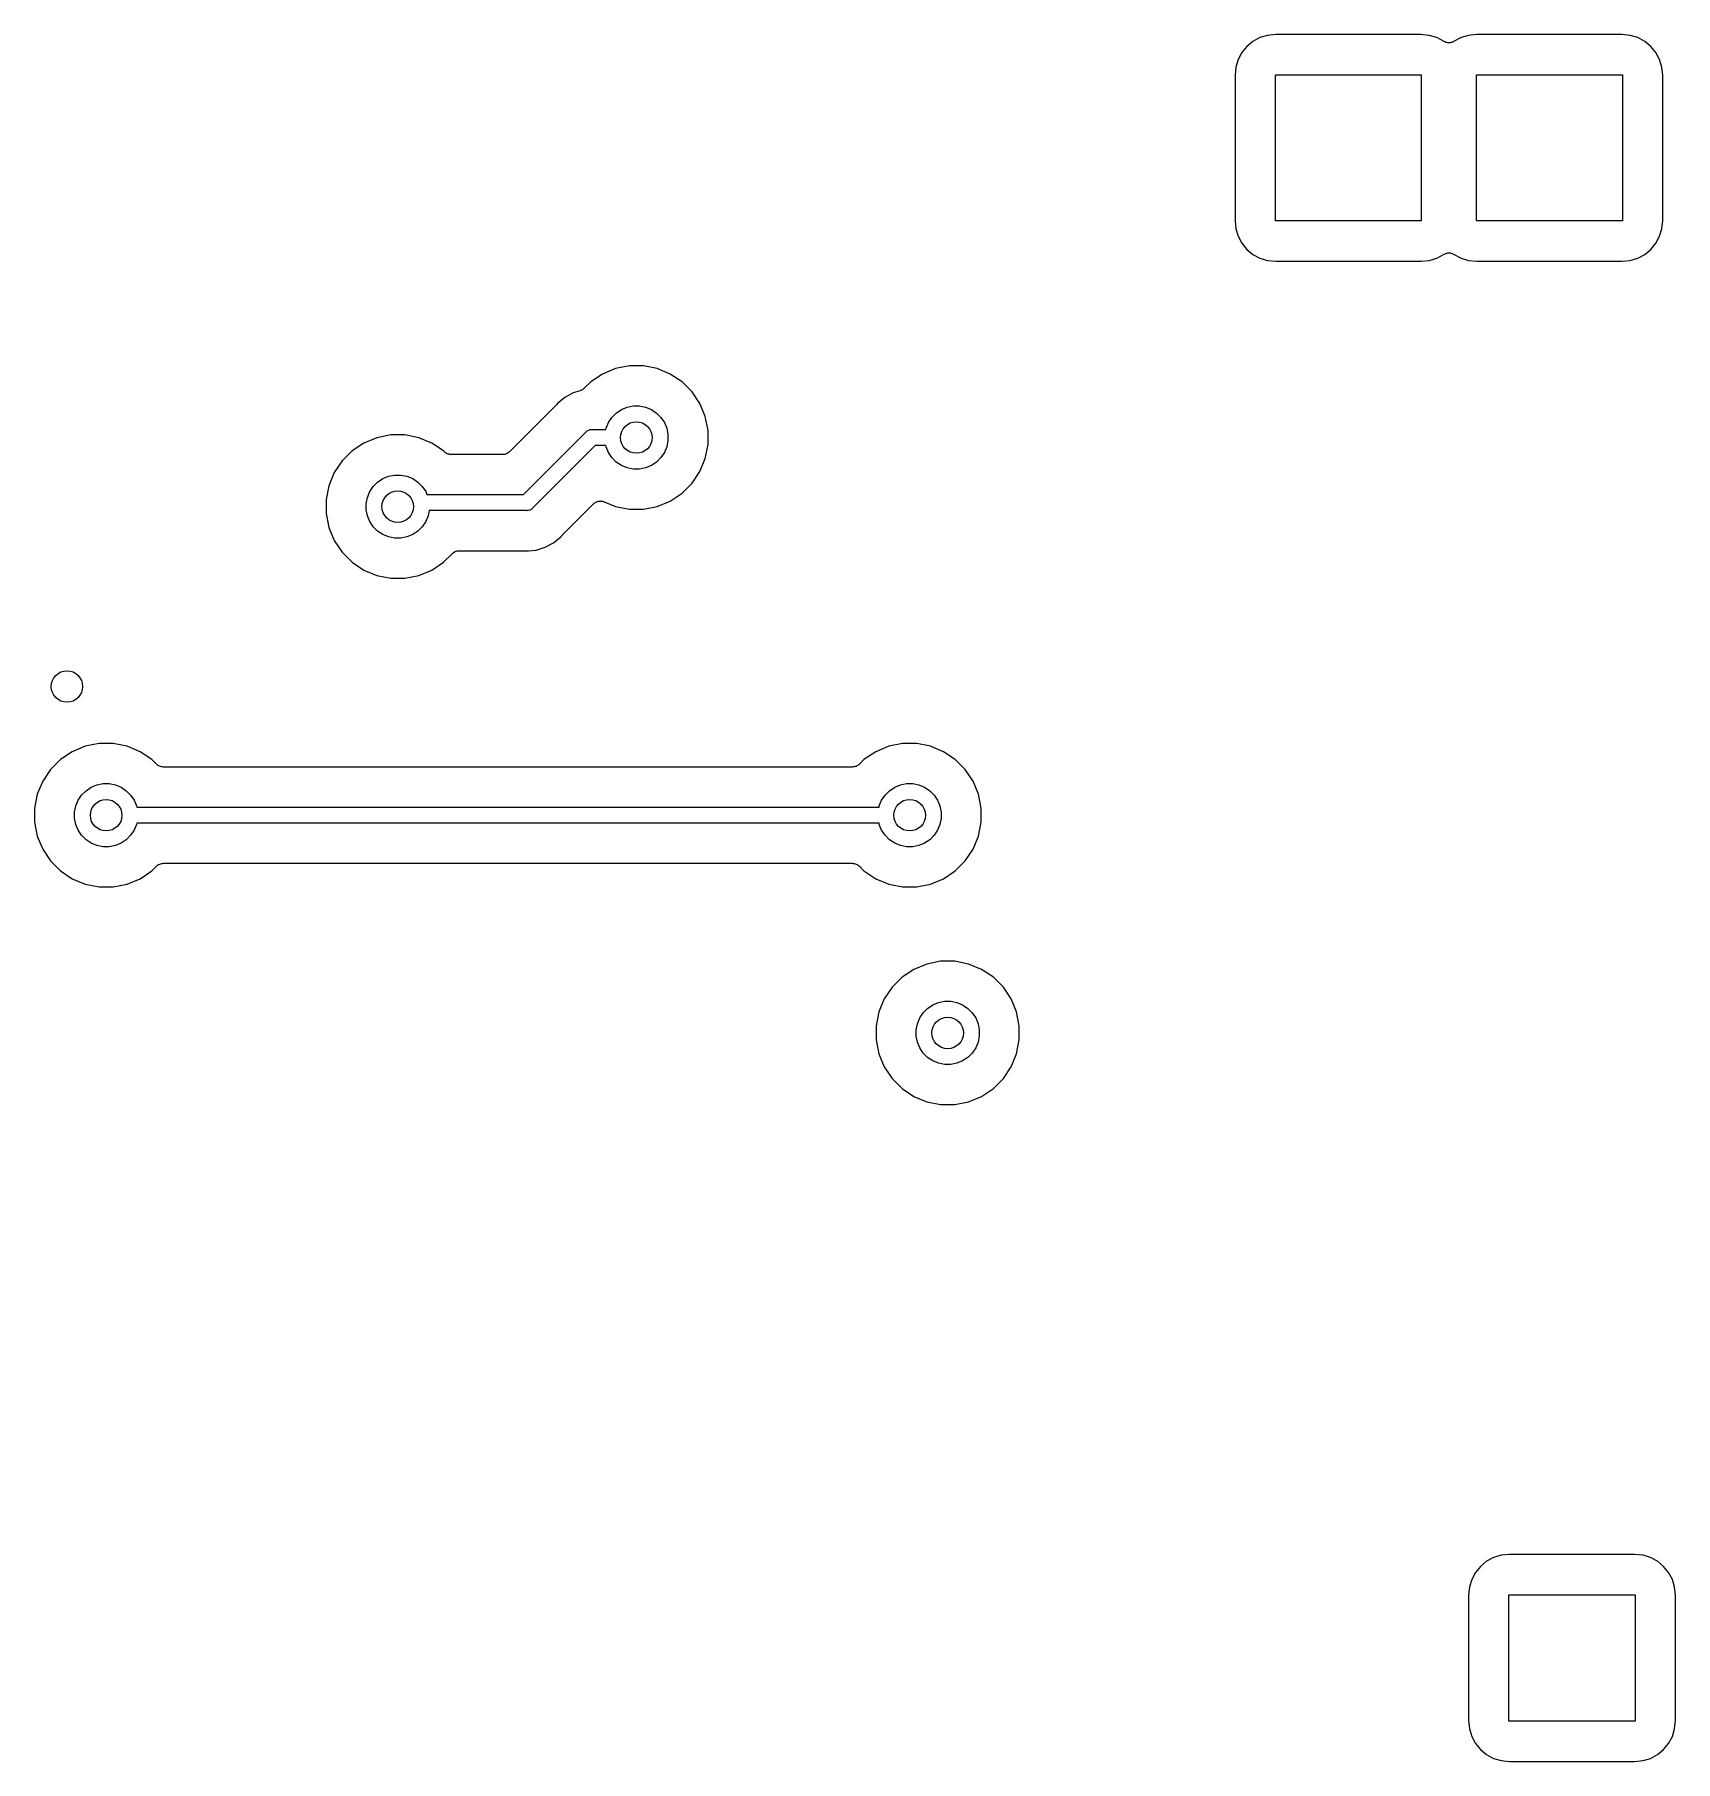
# Model space of a CAD drawing. Extents: x 1.79 to 9.66, y -5.89 to -1.5.
# Drawn here: x 6.347 to 7.166, y -3.247 to -2.386 of the extents above; entities that cross this region are included whole.
import ezdxf

# ---------------------------------------------------------------- set-up
doc = ezdxf.new("R2010")
doc.units = 0
doc.header["$MEASUREMENT"] = 0
doc.layers.add('BLACK', color=7, linetype='CONTINUOUS')

msp = doc.modelspace()

# ---------------------------------------------------------------- linework, layer by layer
at = {"layer": 'BLACK', "linetype": 'CONTINUOUS'}
for p, q in [((6.9626, -2.386), (6.95883, -2.38714)), ((6.96677, -2.38559), (6.9626, -2.386)), ((7.03911, -2.38559), (6.96677, -2.38559)), ((7.04328, -2.386), (7.03911, -2.38559)), ((7.04705, -2.38714), (7.04328, -2.386)), ((7.063, -2.386), (7.05923, -2.38714)), ((7.06716, -2.38559), (7.063, -2.386)), ((7.13951, -2.38559), (7.06716, -2.38559)), ((7.14367, -2.386), (7.13951, -2.38559)), ((7.14744, -2.38714), (7.14367, -2.386)), ((6.94981, -2.39454), (6.94796, -2.39802)), ((6.95231, -2.3915), (6.94981, -2.39454)), ((6.95536, -2.389), (6.95231, -2.3915)), ((6.95883, -2.38714), (6.95536, -2.389)), ((7.05078, -2.38914), (7.04705, -2.38714)), ((7.05121, -2.38931), (7.05078, -2.38914)), ((7.05164, -2.3895), (7.05121, -2.38931)), ((7.05166, -2.3895), (7.05164, -2.3895)), ((7.05168, -2.38951), (7.05166, -2.3895)), ((7.05214, -2.3896), (7.05168, -2.38951)), ((7.05259, -2.3897), (7.05214, -2.3896)), ((7.05262, -2.3897), (7.05259, -2.3897)), ((7.05264, -2.3897), (7.05262, -2.3897)), ((7.0531, -2.3897), (7.05264, -2.3897)), ((7.05357, -2.38971), (7.0531, -2.3897)), ((7.05359, -2.3897), (7.05357, -2.38971)), ((7.05362, -2.3897), (7.05359, -2.3897)), ((7.05407, -2.38961), (7.05362, -2.3897)), ((7.05453, -2.38953), (7.05407, -2.38961)), ((7.05455, -2.38952), (7.05453, -2.38953)), ((7.05457, -2.38952), (7.05455, -2.38952)), ((7.055, -2.38934), (7.05457, -2.38952)), ((7.05543, -2.38917), (7.055, -2.38934)), ((7.05548, -2.38915), (7.05543, -2.38917)), ((7.0555, -2.38914), (7.05548, -2.38915)), ((7.05548, -2.38915), (7.05548, -2.38915)), ((7.05548, -2.38915), (7.05548, -2.38915)), ((7.05923, -2.38714), (7.0555, -2.38914)), ((7.15092, -2.389), (7.14744, -2.38714)), ((7.15396, -2.3915), (7.15092, -2.389)), ((7.15646, -2.39454), (7.15396, -2.3915)), ((7.15832, -2.39802), (7.15646, -2.39454)), ((6.94681, -2.40179), (6.9464, -2.40595)), ((6.94796, -2.39802), (6.94681, -2.40179)), ((7.15946, -2.40179), (7.15832, -2.39802)), ((7.15987, -2.40595), (7.15946, -2.40179)), ((6.9464, -2.40595), (6.9464, -2.4783)), ((6.96652, -2.47854), (6.96652, -2.40571)), ((6.96652, -2.40571), (7.03936, -2.40571)), ((7.03936, -2.40571), (7.03936, -2.47854)), ((7.06692, -2.47854), (7.06692, -2.40571)), ((7.06692, -2.40571), (7.13975, -2.40571)), ((7.13975, -2.40571), (7.13975, -2.47854)), ((7.15987, -2.4783), (7.15987, -2.40595)), ((6.9464, -2.4783), (6.94681, -2.48246)), ((7.03936, -2.47854), (6.96652, -2.47854)), ((7.13975, -2.47854), (7.06692, -2.47854)), ((7.15946, -2.48246), (7.15987, -2.4783)), ((6.94681, -2.48246), (6.94796, -2.48623)), ((6.94796, -2.48623), (6.94981, -2.48971)), ((7.15646, -2.48971), (7.15832, -2.48623)), ((7.15832, -2.48623), (7.15946, -2.48246)), ((6.94981, -2.48971), (6.95231, -2.49275)), ((6.95231, -2.49275), (6.95536, -2.49525)), ((6.95536, -2.49525), (6.95883, -2.49711)), ((6.95883, -2.49711), (6.9626, -2.49825)), ((7.04328, -2.49825), (7.04705, -2.49711)), ((7.04705, -2.49711), (7.05078, -2.49512)), ((7.05078, -2.49512), (7.0508, -2.49511)), ((7.0508, -2.49511), (7.05084, -2.49508)), ((7.0508, -2.49511), (7.0508, -2.49511)), ((7.0508, -2.49511), (7.0508, -2.49511)), ((7.05084, -2.49508), (7.05128, -2.49491)), ((7.05128, -2.49491), (7.0517, -2.49474)), ((7.0517, -2.49474), (7.05173, -2.49473)), ((7.05173, -2.49473), (7.05175, -2.49472)), ((7.05175, -2.49472), (7.05221, -2.49464)), ((7.05221, -2.49464), (7.05266, -2.49455)), ((7.05266, -2.49455), (7.05269, -2.49455)), ((7.05269, -2.49455), (7.05271, -2.49454)), ((7.05271, -2.49454), (7.05317, -2.49455)), ((7.05317, -2.49455), (7.05364, -2.49455)), ((7.05364, -2.49455), (7.05366, -2.49455)), ((7.05366, -2.49455), (7.05369, -2.49456)), ((7.05369, -2.49456), (7.05414, -2.49465)), ((7.05414, -2.49465), (7.05459, -2.49474)), ((7.05459, -2.49474), (7.05462, -2.49475)), ((7.05462, -2.49475), (7.05464, -2.49476)), ((7.05464, -2.49476), (7.05507, -2.49494)), ((7.05507, -2.49494), (7.0555, -2.49512)), ((7.0555, -2.49512), (7.05923, -2.49711)), ((7.05923, -2.49711), (7.063, -2.49825)), ((7.14367, -2.49825), (7.14744, -2.49711)), ((7.14744, -2.49711), (7.15092, -2.49525)), ((7.15092, -2.49525), (7.15396, -2.49275)), ((7.15396, -2.49275), (7.15646, -2.48971)), ((6.9626, -2.49825), (6.96677, -2.49866)), ((6.96677, -2.49866), (7.03911, -2.49866)), ((7.03911, -2.49866), (7.04328, -2.49825)), ((7.063, -2.49825), (7.06716, -2.49866)), ((7.06716, -2.49866), (7.13951, -2.49866)), ((7.13951, -2.49866), (7.14367, -2.49825)), ((6.6307, -2.55493), (6.62485, -2.55885)), ((6.63721, -2.55224), (6.6307, -2.55493)), ((6.64412, -2.55087), (6.63721, -2.55224)), ((6.65116, -2.55087), (6.64412, -2.55087)), ((6.65807, -2.55224), (6.65116, -2.55087)), ((6.66457, -2.55493), (6.65807, -2.55224)), ((6.67043, -2.55885), (6.66457, -2.55493)), ((6.61197, -2.56657), (6.60832, -2.56956)), ((6.61614, -2.56434), (6.61197, -2.56657)), ((6.61956, -2.5633), (6.61614, -2.56434)), ((6.61976, -2.56322), (6.61956, -2.5633)), ((6.61997, -2.56316), (6.61976, -2.56322)), ((6.62021, -2.56303), (6.61997, -2.56316)), ((6.62046, -2.56293), (6.62021, -2.56303)), ((6.62064, -2.56281), (6.62046, -2.56293)), ((6.62083, -2.56271), (6.62064, -2.56281)), ((6.62105, -2.56254), (6.62083, -2.56271)), ((6.62128, -2.56238), (6.62105, -2.56254)), ((6.62143, -2.56223), (6.62128, -2.56238)), ((6.6216, -2.5621), (6.62143, -2.56223)), ((6.62165, -2.56205), (6.6216, -2.5621)), ((6.62485, -2.55885), (6.62165, -2.56205)), ((6.67541, -2.56383), (6.67043, -2.55885)), ((6.67932, -2.56968), (6.67541, -2.56383)), ((6.60739, -2.57065), (6.58441, -2.59363)), ((6.60753, -2.57049), (6.60739, -2.57065)), ((6.60768, -2.57034), (6.60753, -2.57049)), ((6.60772, -2.57029), (6.60768, -2.57034)), ((6.60832, -2.56956), (6.60772, -2.57029)), ((6.63541, -2.57658), (6.6376, -2.57438)), ((6.6376, -2.57438), (6.64018, -2.57266)), ((6.64018, -2.57266), (6.64304, -2.57147)), ((6.64304, -2.57147), (6.64609, -2.57087)), ((6.64609, -2.57087), (6.64919, -2.57087)), ((6.64919, -2.57087), (6.65223, -2.57147)), ((6.65223, -2.57147), (6.6551, -2.57266)), ((6.6551, -2.57266), (6.65768, -2.57438)), ((6.65768, -2.57438), (6.65987, -2.57658)), ((6.6806, -2.57278), (6.67932, -2.56968)), ((6.68201, -2.57619), (6.6806, -2.57278)), ((6.6806, -2.57278), (6.6806, -2.57278)), ((6.59123, -2.6151), (6.6224, -2.58393)), ((6.6224, -2.58393), (6.62253, -2.58377)), ((6.62253, -2.58377), (6.62314, -2.58328)), ((6.62314, -2.58328), (6.62383, -2.5829)), ((6.62383, -2.5829), (6.62458, -2.58268)), ((6.62458, -2.58268), (6.62517, -2.58262)), ((6.62517, -2.58262), (6.62537, -2.5826)), ((6.62517, -2.58262), (6.62517, -2.58262)), ((6.62537, -2.5826), (6.62556, -2.58262)), ((6.62556, -2.58262), (6.63238, -2.58262)), ((6.63238, -2.58262), (6.63249, -2.58202)), ((6.63249, -2.58202), (6.63368, -2.57915)), ((6.63368, -2.57915), (6.63541, -2.57658)), ((6.65987, -2.57658), (6.66159, -2.57915)), ((6.66159, -2.57915), (6.66278, -2.58202)), ((6.66278, -2.58202), (6.66339, -2.58506)), ((6.68339, -2.58309), (6.68201, -2.57619)), ((6.68339, -2.59014), (6.68339, -2.58309)), ((6.51161, -2.58938), (6.50576, -2.5933)), ((6.51812, -2.58669), (6.51161, -2.58938)), ((6.52502, -2.58531), (6.51812, -2.58669)), ((6.53206, -2.58531), (6.52502, -2.58531)), ((6.53897, -2.58669), (6.53206, -2.58531)), ((6.54548, -2.58938), (6.53897, -2.58669)), ((6.55133, -2.5933), (6.54548, -2.58938)), ((6.62702, -2.59061), (6.59585, -2.62178)), ((6.63238, -2.59061), (6.62702, -2.59061)), ((6.63249, -2.59121), (6.63238, -2.59061)), ((6.63368, -2.59407), (6.63249, -2.59121)), ((6.66278, -2.59121), (6.66159, -2.59407)), ((6.66339, -2.58817), (6.66278, -2.59121)), ((6.66339, -2.58506), (6.66339, -2.58817)), ((6.68201, -2.59704), (6.68339, -2.59014)), ((6.50078, -2.59827), (6.49686, -2.60413)), ((6.50576, -2.5933), (6.50078, -2.59827)), ((6.55167, -2.59363), (6.55133, -2.5933)), ((6.55203, -2.59393), (6.55167, -2.59363)), ((6.55238, -2.59422), (6.55203, -2.59393)), ((6.5524, -2.59424), (6.55238, -2.59422)), ((6.55242, -2.59425), (6.5524, -2.59424)), ((6.55283, -2.59447), (6.55242, -2.59425)), ((6.55324, -2.59469), (6.55283, -2.59447)), ((6.55326, -2.5947), (6.55324, -2.59469)), ((6.55328, -2.59471), (6.55326, -2.5947)), ((6.55373, -2.59485), (6.55328, -2.59471)), ((6.55417, -2.59499), (6.55373, -2.59485)), ((6.55419, -2.59499), (6.55417, -2.59499)), ((6.55422, -2.595), (6.55419, -2.59499)), ((6.55468, -2.59505), (6.55422, -2.595)), ((6.55514, -2.5951), (6.55468, -2.59505)), ((6.55519, -2.5951), (6.55514, -2.5951)), ((6.55521, -2.5951), (6.55519, -2.5951)), ((6.55519, -2.5951), (6.55519, -2.5951)), ((6.55519, -2.5951), (6.55519, -2.5951)), ((6.58088, -2.5951), (6.55521, -2.5951)), ((6.58133, -2.59505), (6.58088, -2.5951)), ((6.5818, -2.59501), (6.58133, -2.59505)), ((6.58182, -2.59501), (6.5818, -2.59501)), ((6.58185, -2.595), (6.58182, -2.59501)), ((6.58229, -2.59487), (6.58185, -2.595)), ((6.58273, -2.59474), (6.58229, -2.59487)), ((6.58276, -2.59473), (6.58273, -2.59474)), ((6.58278, -2.59472), (6.58276, -2.59473)), ((6.58319, -2.5945), (6.58278, -2.59472)), ((6.5836, -2.59429), (6.58319, -2.5945)), ((6.58362, -2.59428), (6.5836, -2.59429)), ((6.58364, -2.59426), (6.58362, -2.59428)), ((6.584, -2.59397), (6.58364, -2.59426)), ((6.58436, -2.59368), (6.584, -2.59397)), ((6.5844, -2.59365), (6.58436, -2.59368)), ((6.58441, -2.59363), (6.5844, -2.59365)), ((6.5844, -2.59365), (6.5844, -2.59365)), ((6.5844, -2.59365), (6.5844, -2.59365)), ((6.63541, -2.59665), (6.63368, -2.59407)), ((6.6376, -2.59885), (6.63541, -2.59665)), ((6.64018, -2.60057), (6.6376, -2.59885)), ((6.64304, -2.60176), (6.64018, -2.60057)), ((6.6551, -2.60057), (6.65223, -2.60176)), ((6.65768, -2.59885), (6.6551, -2.60057)), ((6.65987, -2.59665), (6.65768, -2.59885)), ((6.66159, -2.59407), (6.65987, -2.59665)), ((6.67932, -2.60355), (6.68201, -2.59704)), ((6.49686, -2.60413), (6.49417, -2.61064)), ((6.51631, -2.61102), (6.5185, -2.60883)), ((6.5185, -2.60883), (6.52108, -2.60711)), ((6.52108, -2.60711), (6.52395, -2.60592)), ((6.52395, -2.60592), (6.52699, -2.60531)), ((6.52699, -2.60531), (6.53009, -2.60531)), ((6.53009, -2.60531), (6.53314, -2.60592)), ((6.53314, -2.60592), (6.536, -2.60711)), ((6.536, -2.60711), (6.53858, -2.60883)), ((6.53858, -2.60883), (6.54078, -2.61102)), ((6.64609, -2.60236), (6.64304, -2.60176)), ((6.64919, -2.60236), (6.64609, -2.60236)), ((6.65223, -2.60176), (6.64919, -2.60236)), ((6.67043, -2.61438), (6.67541, -2.6094)), ((6.67541, -2.6094), (6.67932, -2.60355)), ((6.49417, -2.61064), (6.4928, -2.61754)), ((6.4928, -2.61754), (6.4928, -2.62458)), ((6.5128, -2.61951), (6.5134, -2.61647)), ((6.5134, -2.61647), (6.51459, -2.6136)), ((6.51459, -2.6136), (6.51631, -2.61102)), ((6.54078, -2.61102), (6.5425, -2.6136)), ((6.5425, -2.6136), (6.54312, -2.6151)), ((6.54312, -2.6151), (6.59123, -2.6151)), ((6.62739, -2.61888), (6.6278, -2.61866)), ((6.6278, -2.61866), (6.62782, -2.61866)), ((6.62782, -2.61866), (6.62784, -2.61865)), ((6.62784, -2.61865), (6.62829, -2.61852)), ((6.62829, -2.61852), (6.62874, -2.61838)), ((6.62874, -2.61838), (6.62876, -2.61838)), ((6.62876, -2.61838), (6.62878, -2.61837)), ((6.62878, -2.61837), (6.62924, -2.61833)), ((6.62924, -2.61833), (6.62971, -2.61829)), ((6.62971, -2.61829), (6.62973, -2.61829)), ((6.62973, -2.61829), (6.62975, -2.61829)), ((6.62975, -2.61829), (6.63021, -2.61834)), ((6.63021, -2.61834), (6.63068, -2.61839)), ((6.63068, -2.61839), (6.6307, -2.61839)), ((6.6307, -2.61839), (6.63072, -2.61839)), ((6.63072, -2.61839), (6.63117, -2.61853)), ((6.63117, -2.61853), (6.63161, -2.61867)), ((6.63161, -2.61867), (6.63721, -2.62099)), ((6.65807, -2.62099), (6.66457, -2.61829)), ((6.66457, -2.61829), (6.67043, -2.61438)), ((6.4928, -2.62458), (6.49417, -2.63149)), ((6.5128, -2.62261), (6.5128, -2.61951)), ((6.5134, -2.62566), (6.5128, -2.62261)), ((6.51459, -2.62852), (6.5134, -2.62566)), ((6.54369, -2.62566), (6.5425, -2.62852)), ((6.5442, -2.62309), (6.54369, -2.62566)), ((6.59269, -2.62309), (6.5442, -2.62309)), ((6.59289, -2.62311), (6.59269, -2.62309)), ((6.59308, -2.62309), (6.59289, -2.62311)), ((6.59367, -2.62303), (6.59308, -2.62309)), ((6.59308, -2.62309), (6.59308, -2.62309)), ((6.59442, -2.6228), (6.59367, -2.62303)), ((6.59512, -2.62243), (6.59442, -2.6228)), ((6.59573, -2.62193), (6.59512, -2.62243)), ((6.59585, -2.62178), (6.59573, -2.62193)), ((6.61086, -2.63505), (6.62616, -2.61975)), ((6.62616, -2.61975), (6.62618, -2.61974)), ((6.62618, -2.61973), (6.62621, -2.6197)), ((6.62618, -2.61974), (6.62618, -2.61973)), ((6.62618, -2.61973), (6.62618, -2.61973)), ((6.62621, -2.6197), (6.62658, -2.61941)), ((6.62658, -2.61941), (6.62694, -2.61912)), ((6.62694, -2.61912), (6.62696, -2.61911)), ((6.62696, -2.61911), (6.62698, -2.6191)), ((6.62698, -2.6191), (6.62739, -2.61888)), ((6.63721, -2.62099), (6.64412, -2.62236)), ((6.64412, -2.62236), (6.65116, -2.62236)), ((6.65116, -2.62236), (6.65807, -2.62099)), ((6.49417, -2.63149), (6.49686, -2.638)), ((6.51631, -2.6311), (6.51459, -2.62852)), ((6.5185, -2.6333), (6.51631, -2.6311)), ((6.52108, -2.63502), (6.5185, -2.6333)), ((6.52395, -2.63621), (6.52108, -2.63502)), ((6.536, -2.63502), (6.53314, -2.63621)), ((6.53858, -2.6333), (6.536, -2.63502)), ((6.54078, -2.6311), (6.53858, -2.6333)), ((6.5425, -2.62852), (6.54078, -2.6311)), ((6.60994, -2.63614), (6.61053, -2.63542)), ((6.61053, -2.63542), (6.61058, -2.63536)), ((6.61058, -2.63536), (6.61073, -2.63522)), ((6.61073, -2.63522), (6.61086, -2.63505)), ((6.49686, -2.638), (6.50078, -2.64385)), ((6.50078, -2.64385), (6.50576, -2.64883)), ((6.52699, -2.63681), (6.52395, -2.63621)), ((6.53009, -2.63681), (6.52699, -2.63681)), ((6.53314, -2.63621), (6.53009, -2.63681)), ((6.55133, -2.64883), (6.55561, -2.64455)), ((6.55561, -2.64455), (6.55562, -2.64454)), ((6.55562, -2.64454), (6.55566, -2.64451)), ((6.55562, -2.64454), (6.55562, -2.64454)), ((6.55562, -2.64454), (6.55562, -2.64454)), ((6.55566, -2.64451), (6.55602, -2.64422)), ((6.55602, -2.64422), (6.55638, -2.64393)), ((6.55638, -2.64393), (6.5564, -2.64391)), ((6.5564, -2.64391), (6.55642, -2.6439)), ((6.55642, -2.6439), (6.55683, -2.64368)), ((6.55683, -2.64368), (6.55724, -2.64347)), ((6.55724, -2.64347), (6.55726, -2.64346)), ((6.55726, -2.64346), (6.55729, -2.64345)), ((6.55729, -2.64345), (6.55773, -2.64332)), ((6.55773, -2.64332), (6.55817, -2.64319)), ((6.55817, -2.64319), (6.5582, -2.64318)), ((6.5582, -2.64318), (6.55822, -2.64318)), ((6.55822, -2.64318), (6.55868, -2.64314)), ((6.55868, -2.64314), (6.55914, -2.64309)), ((6.55914, -2.64309), (6.59146, -2.64309)), ((6.59146, -2.64309), (6.59153, -2.64309)), ((6.59153, -2.64309), (6.59174, -2.64311)), ((6.59174, -2.64311), (6.59195, -2.64311)), ((6.59195, -2.64311), (6.59289, -2.64321)), ((6.59289, -2.64321), (6.59382, -2.64311)), ((6.59382, -2.64311), (6.59759, -2.64274)), ((6.59382, -2.64311), (6.59382, -2.64311)), ((6.59759, -2.64274), (6.60211, -2.64137)), ((6.60211, -2.64137), (6.60628, -2.63914)), ((6.60628, -2.63914), (6.60994, -2.63614)), ((6.50576, -2.64883), (6.51161, -2.65274)), ((6.51161, -2.65274), (6.51812, -2.65544)), ((6.53897, -2.65544), (6.54548, -2.65274)), ((6.54548, -2.65274), (6.55133, -2.64883)), ((6.51812, -2.65544), (6.52502, -2.65681)), ((6.52502, -2.65681), (6.53206, -2.65681)), ((6.53206, -2.65681), (6.53897, -2.65544)), ((6.37948, -2.73925), (6.37257, -2.74063)), ((6.38652, -2.73925), (6.37948, -2.73925)), ((6.39343, -2.74063), (6.38652, -2.73925)), ((6.78048, -2.73925), (6.77357, -2.74063)), ((6.78752, -2.73925), (6.78048, -2.73925)), ((6.79443, -2.74063), (6.78752, -2.73925)), ((6.36021, -2.74723), (6.35523, -2.75221)), ((6.36607, -2.74332), (6.36021, -2.74723)), ((6.37257, -2.74063), (6.36607, -2.74332)), ((6.39993, -2.74332), (6.39343, -2.74063)), ((6.40579, -2.74723), (6.39993, -2.74332)), ((6.40809, -2.74954), (6.40579, -2.74723)), ((6.76121, -2.74723), (6.75891, -2.74954)), ((6.76707, -2.74332), (6.76121, -2.74723)), ((6.77357, -2.74063), (6.76707, -2.74332)), ((6.80093, -2.74332), (6.79443, -2.74063)), ((6.80679, -2.74723), (6.80093, -2.74332)), ((6.81177, -2.75221), (6.80679, -2.74723)), ((6.35523, -2.75221), (6.35132, -2.75807)), ((6.40845, -2.74983), (6.40809, -2.74954)), ((6.4088, -2.75013), (6.40845, -2.74983)), ((6.40882, -2.75014), (6.4088, -2.75013)), ((6.40884, -2.75015), (6.40882, -2.75014)), ((6.40925, -2.75037), (6.40884, -2.75015)), ((6.40966, -2.7506), (6.40925, -2.75037)), ((6.40968, -2.7506), (6.40966, -2.7506)), ((6.4097, -2.75062), (6.40968, -2.7506)), ((6.41015, -2.75075), (6.4097, -2.75062)), ((6.41059, -2.75089), (6.41015, -2.75075)), ((6.41061, -2.75089), (6.41059, -2.75089)), ((6.41064, -2.7509), (6.41061, -2.75089)), ((6.4111, -2.75095), (6.41064, -2.7509)), ((6.41156, -2.751), (6.4111, -2.75095)), ((6.41161, -2.751), (6.41156, -2.751)), ((6.41163, -2.751), (6.41161, -2.751)), ((6.41161, -2.751), (6.41161, -2.751)), ((6.41161, -2.751), (6.41161, -2.751)), ((6.75537, -2.751), (6.41163, -2.751)), ((6.75583, -2.75095), (6.75537, -2.751)), ((6.75629, -2.75091), (6.75583, -2.75095)), ((6.75632, -2.75091), (6.75629, -2.75091)), ((6.75634, -2.7509), (6.75632, -2.75091)), ((6.75679, -2.75077), (6.75634, -2.7509)), ((6.75723, -2.75064), (6.75679, -2.75077)), ((6.75725, -2.75063), (6.75723, -2.75064)), ((6.75728, -2.75062), (6.75725, -2.75063)), ((6.75769, -2.75041), (6.75728, -2.75062)), ((6.7581, -2.75019), (6.75769, -2.75041)), ((6.75812, -2.75018), (6.7581, -2.75019)), ((6.75814, -2.75016), (6.75812, -2.75018)), ((6.7585, -2.74987), (6.75814, -2.75016)), ((6.75886, -2.74958), (6.7585, -2.74987)), ((6.7589, -2.74955), (6.75886, -2.74958)), ((6.75891, -2.74954), (6.7589, -2.74955)), ((6.7589, -2.74955), (6.7589, -2.74955)), ((6.7589, -2.74955), (6.7589, -2.74955)), ((6.81568, -2.75807), (6.81177, -2.75221)), ((6.34863, -2.76457), (6.34725, -2.77148)), ((6.35132, -2.75807), (6.34863, -2.76457)), ((6.36904, -2.76754), (6.37077, -2.76496)), ((6.37077, -2.76496), (6.37296, -2.76277)), ((6.37296, -2.76277), (6.37554, -2.76104)), ((6.37554, -2.76104), (6.37841, -2.75986)), ((6.37841, -2.75986), (6.38145, -2.75925)), ((6.38145, -2.75925), (6.38455, -2.75925)), ((6.38455, -2.75925), (6.38759, -2.75986)), ((6.38759, -2.75986), (6.39046, -2.76104)), ((6.39046, -2.76104), (6.39304, -2.76277)), ((6.39304, -2.76277), (6.39523, -2.76496)), ((6.39523, -2.76496), (6.39696, -2.76754)), ((6.77004, -2.76754), (6.77177, -2.76496)), ((6.77177, -2.76496), (6.77396, -2.76277)), ((6.77396, -2.76277), (6.77654, -2.76104)), ((6.77654, -2.76104), (6.77941, -2.75986)), ((6.77941, -2.75986), (6.78245, -2.75925)), ((6.78245, -2.75925), (6.78555, -2.75925)), ((6.78555, -2.75925), (6.78859, -2.75986)), ((6.78859, -2.75986), (6.79146, -2.76104)), ((6.79146, -2.76104), (6.79404, -2.76277)), ((6.79404, -2.76277), (6.79623, -2.76496)), ((6.79623, -2.76496), (6.79796, -2.76754)), ((6.81837, -2.76457), (6.81568, -2.75807)), ((6.81975, -2.77148), (6.81837, -2.76457)), ((6.34725, -2.77148), (6.34725, -2.77852)), ((6.36725, -2.77345), (6.36786, -2.77041)), ((6.36725, -2.77655), (6.36725, -2.77345)), ((6.36786, -2.77041), (6.36904, -2.76754)), ((6.39696, -2.76754), (6.39814, -2.77041)), ((6.39814, -2.77041), (6.39826, -2.771)), ((6.39826, -2.771), (6.76874, -2.771)), ((6.76874, -2.771), (6.76886, -2.77041)), ((6.76886, -2.77041), (6.77004, -2.76754)), ((6.79796, -2.76754), (6.79914, -2.77041)), ((6.79914, -2.77041), (6.79975, -2.77345)), ((6.79975, -2.77345), (6.79975, -2.77655)), ((6.81975, -2.77852), (6.81975, -2.77148)), ((6.34725, -2.77852), (6.34863, -2.78543)), ((6.36786, -2.77959), (6.36725, -2.77655)), ((6.36904, -2.78246), (6.36786, -2.77959)), ((6.39814, -2.77959), (6.39696, -2.78246)), ((6.39826, -2.779), (6.39814, -2.77959)), ((6.76874, -2.779), (6.39826, -2.779)), ((6.76886, -2.77959), (6.76874, -2.779)), ((6.77004, -2.78246), (6.76886, -2.77959)), ((6.79914, -2.77959), (6.79796, -2.78246)), ((6.79975, -2.77655), (6.79914, -2.77959)), ((6.81837, -2.78543), (6.81975, -2.77852)), ((6.34863, -2.78543), (6.35132, -2.79193)), ((6.37077, -2.78504), (6.36904, -2.78246)), ((6.37296, -2.78723), (6.37077, -2.78504)), ((6.37554, -2.78896), (6.37296, -2.78723)), ((6.37841, -2.79014), (6.37554, -2.78896)), ((6.38145, -2.79075), (6.37841, -2.79014)), ((6.38455, -2.79075), (6.38145, -2.79075)), ((6.38759, -2.79014), (6.38455, -2.79075)), ((6.39046, -2.78896), (6.38759, -2.79014)), ((6.39304, -2.78723), (6.39046, -2.78896)), ((6.39523, -2.78504), (6.39304, -2.78723)), ((6.39696, -2.78246), (6.39523, -2.78504)), ((6.77177, -2.78504), (6.77004, -2.78246)), ((6.77396, -2.78723), (6.77177, -2.78504)), ((6.77654, -2.78896), (6.77396, -2.78723)), ((6.77941, -2.79014), (6.77654, -2.78896)), ((6.78245, -2.79075), (6.77941, -2.79014)), ((6.78555, -2.79075), (6.78245, -2.79075)), ((6.78859, -2.79014), (6.78555, -2.79075)), ((6.79146, -2.78896), (6.78859, -2.79014)), ((6.79404, -2.78723), (6.79146, -2.78896)), ((6.79623, -2.78504), (6.79404, -2.78723)), ((6.79796, -2.78246), (6.79623, -2.78504)), ((6.81568, -2.79193), (6.81837, -2.78543)), ((6.35132, -2.79193), (6.35523, -2.79779)), ((6.35523, -2.79779), (6.36021, -2.80277)), ((6.4089, -2.79981), (6.40931, -2.79959)), ((6.40931, -2.79959), (6.40972, -2.79938)), ((6.40972, -2.79938), (6.40975, -2.79937)), ((6.40975, -2.79937), (6.40977, -2.79936)), ((6.40977, -2.79936), (6.41021, -2.79923)), ((6.41021, -2.79923), (6.41066, -2.7991)), ((6.41066, -2.7991), (6.41068, -2.79909)), ((6.41068, -2.79909), (6.41071, -2.79909)), ((6.41071, -2.79909), (6.41117, -2.79905)), ((6.41117, -2.79905), (6.41163, -2.799)), ((6.41163, -2.799), (6.75537, -2.799)), ((6.75537, -2.799), (6.75539, -2.799)), ((6.75539, -2.799), (6.75539, -2.799)), ((6.75539, -2.799), (6.75539, -2.799)), ((6.75539, -2.799), (6.75544, -2.799)), ((6.75544, -2.799), (6.7559, -2.79905)), ((6.7559, -2.79905), (6.75636, -2.7991)), ((6.75636, -2.7991), (6.75639, -2.79911)), ((6.75639, -2.79911), (6.75641, -2.79911)), ((6.75641, -2.79911), (6.75685, -2.79925)), ((6.75685, -2.79925), (6.7573, -2.79938)), ((6.7573, -2.79938), (6.75732, -2.7994)), ((6.75732, -2.7994), (6.75734, -2.7994)), ((6.75734, -2.7994), (6.75775, -2.79963)), ((6.75775, -2.79963), (6.75816, -2.79985)), ((6.80679, -2.80277), (6.81177, -2.79779)), ((6.81177, -2.79779), (6.81568, -2.79193)), ((6.36021, -2.80277), (6.36607, -2.80668)), ((6.36607, -2.80668), (6.37257, -2.80937)), ((6.39343, -2.80937), (6.39993, -2.80668)), ((6.39993, -2.80668), (6.40579, -2.80277)), ((6.40579, -2.80277), (6.40809, -2.80046)), ((6.40809, -2.80046), (6.4081, -2.80045)), ((6.4081, -2.80045), (6.40814, -2.80042)), ((6.4081, -2.80045), (6.4081, -2.80045)), ((6.4081, -2.80045), (6.4081, -2.80045)), ((6.40814, -2.80042), (6.4085, -2.80013)), ((6.4085, -2.80013), (6.40886, -2.79984)), ((6.40886, -2.79984), (6.40888, -2.79982)), ((6.40888, -2.79982), (6.4089, -2.79981)), ((6.75816, -2.79985), (6.75818, -2.79986)), ((6.75818, -2.79986), (6.7582, -2.79987)), ((6.7582, -2.79987), (6.75855, -2.80017)), ((6.75855, -2.80017), (6.75891, -2.80046)), ((6.75891, -2.80046), (6.76121, -2.80277)), ((6.76121, -2.80277), (6.76707, -2.80668)), ((6.76707, -2.80668), (6.77357, -2.80937)), ((6.79443, -2.80937), (6.80093, -2.80668)), ((6.80093, -2.80668), (6.80679, -2.80277)), ((6.37257, -2.80937), (6.37948, -2.81075)), ((6.37948, -2.81075), (6.38652, -2.81075)), ((6.38652, -2.81075), (6.39343, -2.80937)), ((6.77357, -2.80937), (6.78048, -2.81075)), ((6.78048, -2.81075), (6.78752, -2.81075)), ((6.78752, -2.81075), (6.79443, -2.80937)), ((6.79257, -2.84923), (6.78607, -2.85192)), ((6.79948, -2.84785), (6.79257, -2.84923)), ((6.80652, -2.84785), (6.79948, -2.84785)), ((6.81343, -2.84923), (6.80652, -2.84785)), ((6.81993, -2.85192), (6.81343, -2.84923)), ((6.78021, -2.85583), (6.77523, -2.86081)), ((6.78607, -2.85192), (6.78021, -2.85583)), ((6.82579, -2.85583), (6.81993, -2.85192)), ((6.83077, -2.86081), (6.82579, -2.85583)), ((6.77132, -2.86667), (6.76863, -2.87317)), ((6.77523, -2.86081), (6.77132, -2.86667)), ((6.79554, -2.86964), (6.79841, -2.86846)), ((6.79841, -2.86846), (6.80145, -2.86785)), ((6.80145, -2.86785), (6.80455, -2.86785)), ((6.80455, -2.86785), (6.80759, -2.86846)), ((6.80759, -2.86846), (6.81046, -2.86964)), ((6.83468, -2.86667), (6.83077, -2.86081)), ((6.83737, -2.87317), (6.83468, -2.86667)), ((6.76863, -2.87317), (6.76725, -2.88008)), ((6.78786, -2.87901), (6.78904, -2.87614)), ((6.78904, -2.87614), (6.79077, -2.87356)), ((6.79077, -2.87356), (6.79296, -2.87137)), ((6.79296, -2.87137), (6.79554, -2.86964)), ((6.81046, -2.86964), (6.81304, -2.87137)), ((6.81304, -2.87137), (6.81523, -2.87356)), ((6.81523, -2.87356), (6.81696, -2.87614)), ((6.81696, -2.87614), (6.81814, -2.87901)), ((6.83875, -2.88008), (6.83737, -2.87317)), ((6.76725, -2.88008), (6.76725, -2.88712)), ((6.78725, -2.88205), (6.78786, -2.87901)), ((6.78725, -2.88515), (6.78725, -2.88205)), ((6.78786, -2.88819), (6.78725, -2.88515)), ((6.81814, -2.87901), (6.81875, -2.88205)), ((6.81875, -2.88515), (6.81814, -2.88819)), ((6.81875, -2.88205), (6.81875, -2.88515)), ((6.83875, -2.88712), (6.83875, -2.88008)), ((6.76725, -2.88712), (6.76863, -2.89403)), ((6.76863, -2.89403), (6.77132, -2.90053)), ((6.78904, -2.89106), (6.78786, -2.88819)), ((6.79077, -2.89364), (6.78904, -2.89106)), ((6.79296, -2.89583), (6.79077, -2.89364)), ((6.81523, -2.89364), (6.81304, -2.89583)), ((6.81696, -2.89106), (6.81523, -2.89364)), ((6.81814, -2.88819), (6.81696, -2.89106)), ((6.83468, -2.90053), (6.83737, -2.89403)), ((6.83737, -2.89403), (6.83875, -2.88712)), ((6.77132, -2.90053), (6.77523, -2.90639)), ((6.79554, -2.89756), (6.79296, -2.89583)), ((6.79841, -2.89874), (6.79554, -2.89756)), ((6.80145, -2.89935), (6.79841, -2.89874)), ((6.80455, -2.89935), (6.80145, -2.89935)), ((6.80759, -2.89874), (6.80455, -2.89935)), ((6.81046, -2.89756), (6.80759, -2.89874)), ((6.81304, -2.89583), (6.81046, -2.89756)), ((6.83077, -2.90639), (6.83468, -2.90053)), ((6.77523, -2.90639), (6.78021, -2.91137)), ((6.78021, -2.91137), (6.78607, -2.91528)), ((6.81993, -2.91528), (6.82579, -2.91137)), ((6.82579, -2.91137), (6.83077, -2.90639)), ((6.78607, -2.91528), (6.79257, -2.91797)), ((6.79257, -2.91797), (6.79948, -2.91935)), ((6.79948, -2.91935), (6.80652, -2.91935)), ((6.80652, -2.91935), (6.81343, -2.91797)), ((6.81343, -2.91797), (6.81993, -2.91528)), ((7.07918, -3.14419), (7.07541, -3.14534)), ((7.08335, -3.14378), (7.07918, -3.14419)), ((7.14585, -3.14378), (7.08335, -3.14378)), ((7.15002, -3.14419), (7.14585, -3.14378)), ((7.15379, -3.14534), (7.15002, -3.14419)), ((7.06639, -3.15274), (7.06454, -3.15621)), ((7.06889, -3.14969), (7.06639, -3.15274)), ((7.07194, -3.14719), (7.06889, -3.14969)), ((7.07541, -3.14534), (7.07194, -3.14719)), ((7.15726, -3.14719), (7.15379, -3.14534)), ((7.16031, -3.14969), (7.15726, -3.14719)), ((7.16281, -3.15274), (7.16031, -3.14969)), ((7.16466, -3.15621), (7.16281, -3.15274)), ((7.06339, -3.15998), (7.06298, -3.16415)), ((7.06454, -3.15621), (7.06339, -3.15998)), ((7.16581, -3.15998), (7.16466, -3.15621)), ((7.16622, -3.16415), (7.16581, -3.15998)), ((7.06298, -3.16415), (7.06298, -3.22665)), ((7.0831, -3.2269), (7.0831, -3.1639)), ((7.0831, -3.1639), (7.1461, -3.1639)), ((7.1461, -3.1639), (7.1461, -3.2269)), ((7.16622, -3.22665), (7.16622, -3.16415)), ((7.06298, -3.22665), (7.06339, -3.23082)), ((7.1461, -3.2269), (7.0831, -3.2269)), ((7.16581, -3.23082), (7.16622, -3.22665)), ((7.06339, -3.23082), (7.06454, -3.23459)), ((7.06454, -3.23459), (7.06639, -3.23806)), ((7.06639, -3.23806), (7.06889, -3.24111)), ((7.16031, -3.24111), (7.16281, -3.23806)), ((7.16281, -3.23806), (7.16466, -3.23459)), ((7.16466, -3.23459), (7.16581, -3.23082)), ((7.06889, -3.24111), (7.07194, -3.24361)), ((7.07194, -3.24361), (7.07541, -3.24546)), ((7.07541, -3.24546), (7.07918, -3.24661)), ((7.07918, -3.24661), (7.08335, -3.24702)), ((7.08335, -3.24702), (7.14585, -3.24702)), ((7.14585, -3.24702), (7.15002, -3.24661)), ((7.15002, -3.24661), (7.15379, -3.24546)), ((7.15379, -3.24546), (7.15726, -3.24361)), ((7.15726, -3.24361), (7.16031, -3.24111))]:
    msp.add_line(p, q, dxfattribs=at)
at = {"layer": 'BLACK'}
for centre in [(6.64764, -2.58661), (6.52854, -2.62106), (6.3634, -2.7108), (6.383, -2.775), (6.784, -2.775), (6.803, -2.8836)]:
    msp.add_circle(centre, 0.00787, dxfattribs=at)

doc.saveas('drawing.dxf')
